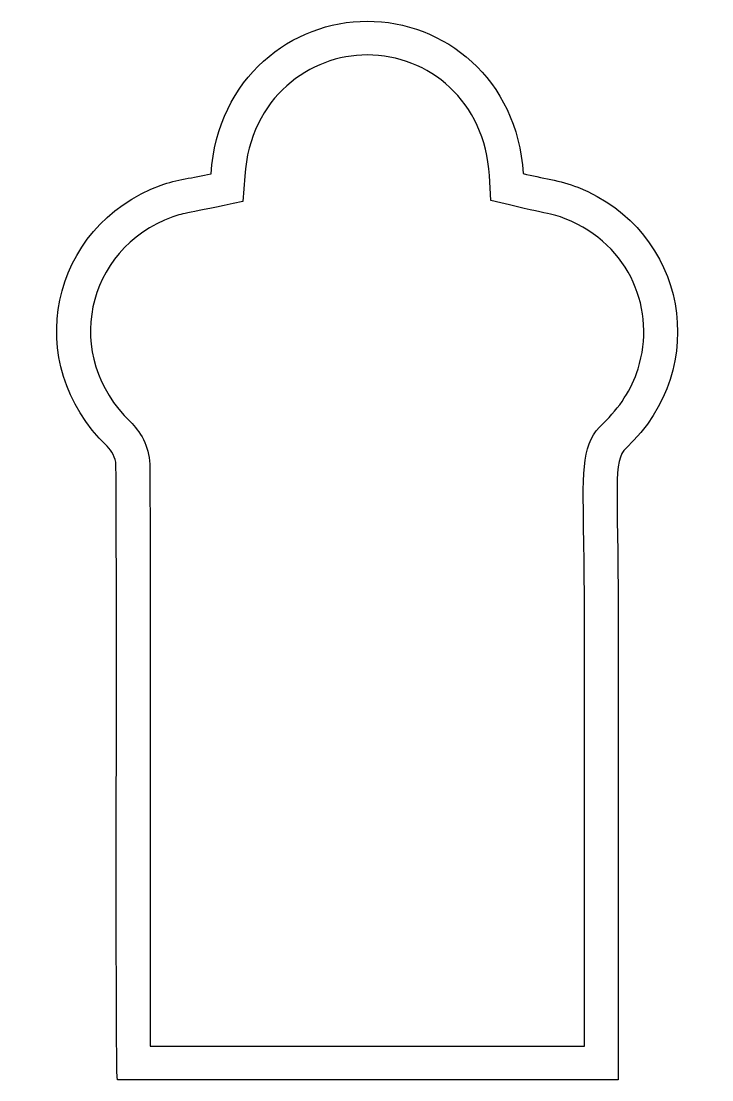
# Model space of a CAD drawing. Header units: millimetres. Extents: x -58 to 58, y -88 to 89.
import ezdxf

# ---------------------------------------------------------------- set-up
doc = ezdxf.new("R2010")
doc.units = ezdxf.units.MM
doc.header["$MEASUREMENT"] = 0
doc.layers.add('layer 1', color=7, linetype='Continuous')

msp = doc.modelspace()

# ---------------------------------------------------------------- linework, layer by layer
at = {"layer": 'layer 1', "color": 250}
for points, knots in [([(35.2312, 60.7871), (32.349, 61.9266), (29.1705, 62.3288), (26.1084, 63.0767), (26.1084, 63.0767), (25.1559, 78.9869), (12.8474, 88.5472), (0.031, 88.5472), (0.031, 88.5472), (-12.4898, 88.5472), (-24.9512, 79.2589), (-26.0711, 63.0273), (-26.0711, 63.0273), (-29.0697, 62.3676), (-31.8603, 62.0712), (-34.4143, 61.1364), (-34.4143, 61.1364), (-53.1045, 54.3066), (-57.8107, 31.3055), (-43.4595, 17.5189), (-43.4595, 17.5189), (-42.6835, 16.7746), (-41.9814, 15.5081), (-41.9708, 14.4745), (-41.9708, 14.4745), (-41.75, -7.5121), (-42.0988, -85.2621), (-41.7274, -88.3709), (-41.7274, -88.3709), (-41.7274, -88.3709), (42.0222, -88.3709), (42.0222, -88.3709), (42.0222, -88.3709), (42.0222, -45.2162), (42.0317, -29.9939), (42.0045, -9.9448), (42.0045, -9.9448), (41.9763, 10.4669), (41.0732, 15.1059), (43.3274, 17.2155), (43.3274, 17.2155), (57.6573, 30.6282), (53.5051, 53.5517), (35.2312, 60.7871)], [0, 0, 0, 0, 0.08333333, 0.08333333, 0.08333333, 0.08333333, 0.16666667, 0.16666667, 0.16666667, 0.16666667, 0.25, 0.25, 0.25, 0.25, 0.33333333, 0.33333333, 0.33333333, 0.33333333, 0.41666667, 0.41666667, 0.41666667, 0.41666667, 0.5, 0.5, 0.5, 0.5, 0.58333333, 0.58333333, 0.58333333, 0.58333333, 0.66666667, 0.66666667, 0.66666667, 0.66666667, 0.75, 0.75, 0.75, 0.75, 0.83333333, 0.83333333, 0.83333333, 0.83333333, 1, 1, 1, 1]), ([(39.4716, 21.3395), (35.9897, 18.0763), (36.0496, 14.3157), (36.2296, 3.1503), (36.2296, 3.1503), (36.4052, -8.2508), (36.3777, -5.466), (36.3777, -82.7264), (36.3777, -82.7264), (36.3777, -82.7264), (-36.2523, -82.7264), (-36.2523, -82.7264), (-36.2523, -82.7264), (-36.2719, -1.2852), (-36.2054, 2.074), (-36.3264, 14.5309), (-36.3264, 14.5309), (-36.3546, 17.4837), (-38.0092, 20.1118), (-39.5472, 21.59), (-39.5472, 21.59), (-50.9275, 32.5236), (-47.221, 50.4483), (-32.4776, 55.8341), (-32.4776, 55.8341), (-30.5171, 56.5503), (-30.1647, 56.3446), (-20.7301, 58.427), (-20.7301, 58.427), (-20.7301, 58.427), (-20.4407, 62.6392), (-20.4407, 62.6392), (-20.4407, 62.6392), (-19.5206, 75.9259), (-9.4717, 82.9028), (0.031, 82.9028), (0.031, 82.9028), (10.3724, 82.9028), (19.728, 75.172), (20.471, 62.738), (20.471, 62.738), (20.471, 62.738), (20.7214, 58.5787), (20.7214, 58.5787), (20.7214, 58.5787), (30.0672, 56.2973), (30.8546, 56.4487), (33.1533, 55.5378), (33.1533, 55.5378), (44.1325, 51.1972), (48.3828, 40.0205), (45.3242, 30.4553), (45.3242, 30.4553), (44.22, 27.0087), (42.2515, 23.943), (39.4716, 21.3395)], [0, 0, 0, 0, 0.06666667, 0.06666667, 0.06666667, 0.06666667, 0.13333333, 0.13333333, 0.13333333, 0.13333333, 0.2, 0.2, 0.2, 0.2, 0.26666667, 0.26666667, 0.26666667, 0.26666667, 0.33333333, 0.33333333, 0.33333333, 0.33333333, 0.4, 0.4, 0.4, 0.4, 0.46666667, 0.46666667, 0.46666667, 0.46666667, 0.53333333, 0.53333333, 0.53333333, 0.53333333, 0.6, 0.6, 0.6, 0.6, 0.66666667, 0.66666667, 0.66666667, 0.66666667, 0.73333333, 0.73333333, 0.73333333, 0.73333333, 0.8, 0.8, 0.8, 0.8, 0.86666667, 0.86666667, 0.86666667, 0.86666667, 1, 1, 1, 1])]:
    msp.add_open_spline(points, degree=3, knots=knots, dxfattribs=at)

doc.saveas('drawing.dxf')
